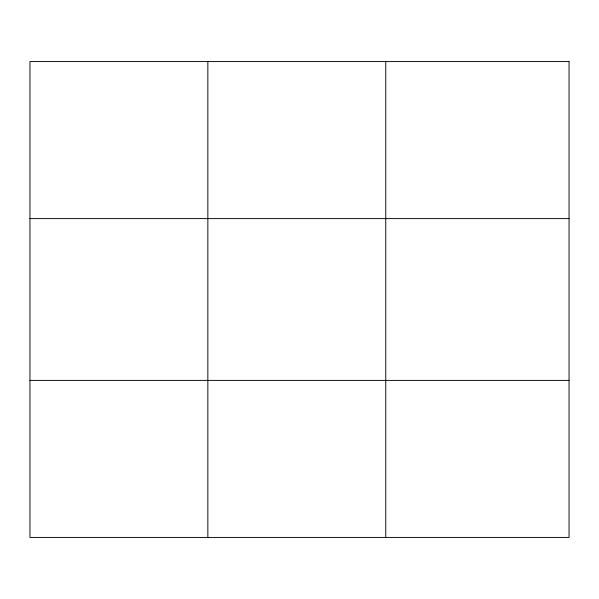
<?xml version="1.0" encoding="UTF-8"?>
<svg xmlns="http://www.w3.org/2000/svg" width="599" height="599" viewBox="0 0 599 599"><rect width="100%" height="100%" fill="white"/><g stroke="black" fill="none" stroke-linecap="round" stroke-linejoin="round"><path stroke-width="0.9" d="M207.853 61.57L207.853 537.43M385.756 61.57L385.756 537.43M29.95 218.605L569.05 218.605M29.95 380.395L569.05 380.395M569.05 61.57L569.05 537.43L29.95 537.43L29.95 61.57L569.05 61.57"/></g></svg>
